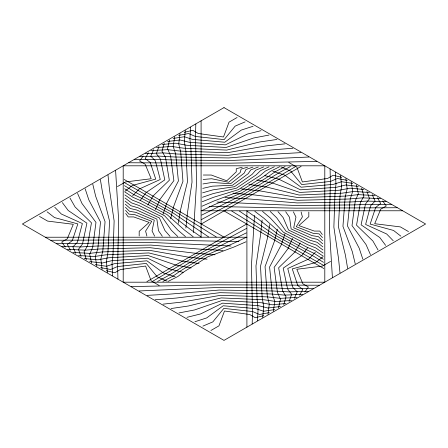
<?xml version="1.0" encoding="UTF-8"?>
<svg xmlns="http://www.w3.org/2000/svg" width="448" height="448" viewBox="0 0 448 448"><rect width="100%" height="100%" fill="white"/><g stroke="black" fill="none" stroke-linecap="round" stroke-linejoin="round"><path stroke-width="0.67" d="M195.821 124.034L195.502 136.629L196.554 182.493L193.486 232.624M252.179 323.966L252.498 311.371L251.446 265.507L254.514 215.376M190.551 127.238L189.913 139.065L190.921 148.898L192.018 182.118L187.348 213.718L185.881 228.021M257.449 320.762L258.087 308.935L257.079 299.102L255.982 265.882L260.652 234.282L262.119 219.979M185.282 130.435L184.324 141.501L185.836 150.595L187.482 181.742L180.471 210.19L178.276 223.418M262.718 317.565L263.676 306.499L262.164 297.405L260.518 266.258L267.529 237.81L269.724 224.582M180.012 133.638L178.73 143.937L180.746 152.298L182.946 181.367L173.6 206.657L170.666 218.814M267.988 314.362L269.27 304.063L267.254 295.702L265.054 266.633L274.4 241.343L277.334 229.186M174.748 136.836L173.141 146.373L175.661 153.994L178.41 180.992L166.729 203.129L163.061 214.211M273.252 311.164L274.859 301.627L272.339 294.006L269.59 267.008L281.271 244.871L284.939 233.789M169.478 140.039L167.552 148.809L170.576 155.697L173.874 180.617L159.852 199.595L155.456 209.608M278.522 307.961L280.448 299.191L277.424 292.303L274.126 267.383L288.148 248.405L292.544 238.392M164.209 143.237L161.963 151.245L165.491 157.394L169.338 180.242L152.981 196.067L147.851 205.005M283.791 304.763L286.037 296.755L282.509 290.606L278.662 267.758L295.019 251.933L300.149 242.995M158.939 146.44L156.374 153.681L160.406 159.09L164.802 179.866L146.11 192.534L140.246 200.402M289.061 301.56L291.626 294.319L287.594 288.91L283.198 268.134L301.89 255.466L307.754 247.598M153.67 149.643L150.78 156.117L155.316 160.793L160.266 179.491L139.238 189L132.636 195.804M294.33 298.357L297.22 291.883L292.684 287.207L287.734 268.509L308.762 259L315.364 252.196M148.4 152.841L145.191 158.553L150.231 162.49L155.73 179.116L132.362 185.472L125.031 191.201M299.6 295.159L302.809 289.447L297.769 285.51L292.27 268.884L315.638 262.528L322.969 256.799M143.13 156.044L139.602 160.989L145.146 164.192L151.194 178.741L125.49 181.938L117.426 186.598M304.87 291.956L308.398 287.011L302.854 283.808L296.806 269.259L322.51 266.062L330.574 261.402M237.104 117.499L229.04 122.158L223.496 136.998L198.296 133.504L192.752 130.306L184.184 132.339M201.32 224L301.106 166.387M146.894 281.613L246.68 224M210.896 330.501L218.96 325.842L224.504 311.002L249.704 314.496L255.248 317.694L263.816 315.661M295.758 166.466L246.002 195.614L201.505 219.548M152.242 281.534L201.998 252.386L246.495 228.452M290.405 166.544L279.944 172.217L244.076 194.13L201.684 215.096M157.595 281.456L168.056 275.783L203.924 253.87L246.316 232.904M285.051 166.622L275.089 171.825L268.038 176.758L242.155 192.646L214.295 204.725L201.863 210.644M162.949 281.378L172.911 276.175L179.962 271.242L205.845 255.354L233.705 243.275L246.137 237.356M279.698 166.701L270.234 171.433L264.062 176.148L240.229 191.167L213.92 201.012L202.048 206.192M168.302 281.299L177.766 276.567L183.938 271.852L207.771 256.833L234.08 246.988L245.952 241.808M274.35 166.779L265.378 171.041L260.092 175.538L238.308 189.683L213.545 197.299L202.227 201.74M268.996 166.858L260.523 170.649L256.116 174.922L236.382 188.199L213.17 193.592L202.412 197.288M245.078 121.89L235.155 126.123L224.146 139.614L195.35 136.438L188.535 133.532L178.64 135.386M202.922 326.11L212.845 321.877L223.854 308.386L252.65 311.562L259.465 314.468L269.36 312.614M263.642 166.936L255.668 170.262L252.146 174.311L234.461 186.721L212.8 189.879L202.591 192.836M258.289 167.014L250.813 169.87L248.17 173.701L232.534 185.237L212.425 186.166L202.77 188.384M252.941 167.098L245.958 169.478L244.194 173.085L230.614 183.753L212.05 182.454L202.955 183.932M253.047 126.286L241.27 130.094L224.795 142.234L192.41 139.378L184.313 136.758L173.096 138.426M194.953 321.714L206.73 317.906L223.205 305.766L255.59 308.622L263.687 311.242L274.904 309.574M247.587 167.177L241.102 169.086L240.223 172.474L228.693 182.274L211.674 178.741L203.134 179.48M261.022 130.676L247.391 134.058L225.445 144.855L189.465 142.313L180.096 139.983L167.552 141.467M186.978 317.324L200.609 313.942L222.555 303.145L258.535 305.687L267.904 308.017L280.448 306.533M242.234 167.255L236.247 168.694L236.247 171.864L226.766 180.79L211.299 175.028L203.319 175.028M268.996 135.066L253.506 138.029L226.094 147.47L186.525 145.247L175.874 143.214L162.008 144.508M179.004 312.934L194.494 309.971L221.906 300.53L261.475 302.753L272.126 304.786L285.992 303.492M276.965 139.457L259.622 141.994L226.744 150.091L183.579 148.187L171.657 146.44L156.464 147.549M171.035 308.543L188.378 306.006L221.256 297.909L264.421 299.813L276.343 301.56L291.536 300.451M284.939 143.847L265.737 145.964L227.394 152.712L180.639 151.122L167.434 149.666L150.92 150.595M163.061 304.153L182.263 302.036L220.606 295.288L267.361 296.878L280.566 298.334L297.08 297.405M292.908 148.238L271.852 149.934L228.049 155.327L177.694 154.056L163.218 152.897L145.376 153.636M155.092 299.762L176.148 298.066L219.951 292.673L270.306 293.944L284.782 295.103L302.624 294.364M300.882 152.628L277.967 153.899L228.698 157.948L174.754 156.996L159.001 156.122L139.832 156.677M147.118 295.372L170.033 294.101L219.302 290.052L273.246 291.004L288.999 291.878L308.168 291.323M308.857 157.024L229.348 160.563L171.808 159.93L154.778 159.348L134.288 159.718M139.143 290.976L218.652 287.437L276.192 288.07L293.222 288.652L313.712 288.282M316.826 161.414L229.998 163.184L128.744 162.764M131.174 286.586L218.002 284.816L319.256 285.236M201.09 210.773L402.69 210.773M45.31 237.227L246.91 237.227M397.146 207.732L295.893 208.152L209.065 206.382M50.854 240.268L152.107 239.848L238.935 241.618M391.602 204.691L371.112 204.322L354.082 204.898L296.542 205.537L217.034 201.992M56.398 243.309L76.888 243.678L93.918 243.102L151.458 242.463L230.966 246.008M386.058 201.645L366.89 201.09L351.137 201.964L297.192 202.916L247.923 198.867L225.008 197.602M61.942 246.355L81.11 246.91L96.863 246.036L150.808 245.084L200.077 249.133L222.992 250.398M380.514 198.604L362.673 197.865L348.197 199.03L297.847 200.301L254.038 194.902L232.982 193.211M67.486 249.396L85.327 250.135L99.803 248.97L150.153 247.699L193.962 253.098L215.018 254.789M374.97 195.563L358.456 194.639L345.251 196.09L298.497 197.68L260.154 190.932L240.951 188.815M73.03 252.437L89.544 253.361L102.749 251.91L149.503 250.32L187.846 257.068L207.049 259.185M369.426 192.522L354.234 191.408L342.311 193.155L299.146 195.059L266.269 186.967L248.926 184.425M78.574 255.478L93.766 256.592L105.689 254.845L148.854 252.941L181.731 261.033L199.074 263.575M363.882 189.482L350.017 188.182L339.366 190.221L299.796 192.444L272.384 182.997L256.9 180.034M84.118 258.518L97.983 259.818L108.634 257.779L148.204 255.556L175.616 265.003L191.1 267.966M358.338 186.435L345.794 184.957L336.426 187.281L300.446 189.823L278.505 179.032L264.869 175.644M89.662 261.565L102.206 263.043L111.574 260.719L147.554 258.177L169.495 268.968L183.131 272.356M352.794 183.394L341.578 181.726L333.48 184.346L301.095 187.202L284.62 175.062L272.843 171.254M95.206 264.606L106.422 266.274L114.52 263.654L146.905 260.798L163.38 272.938L175.157 276.746M347.25 180.354L337.361 178.5L330.54 181.412L301.745 184.587L290.735 171.097L280.812 166.863M100.75 267.646L110.639 269.5L117.46 266.588L146.255 263.413L157.265 276.903L167.188 281.137M341.706 177.313L333.138 175.274L327.594 178.472L302.394 181.966L296.85 167.126L288.786 162.473M106.294 270.687L114.862 272.726L120.406 269.528L145.606 266.034L151.15 280.874L159.214 285.527M408.464 231.566L400.4 226.912L374.696 223.709L380.744 209.16L386.288 205.957L382.76 201.012M224 210.907L323.786 268.52M124.214 179.48L224 237.093M39.536 216.434L47.6 221.088L73.304 224.291L67.256 238.84L61.712 242.043L65.24 246.988M323.652 265.429L273.168 236.701L231.711 211.014M124.348 182.571L174.832 211.299L216.289 236.986M323.512 262.338L313.69 256.301L275.738 235.592L239.422 211.114M124.488 185.662L134.31 191.699L172.262 212.408L208.578 236.886M323.378 259.246L314.367 253.495L305.822 249.424L278.303 234.483L257.387 218.394L247.134 211.221M124.622 188.754L133.633 194.505L142.178 198.576L169.697 213.517L190.613 229.606L200.866 236.779M323.243 256.155L315.045 250.69L306.88 247.134L280.874 233.369L263.816 218.182L254.845 211.327M124.757 191.845L132.955 197.31L141.12 200.866L167.126 214.631L184.184 229.818L193.155 236.673M323.109 253.07L315.722 247.89L307.944 244.838L283.438 232.26L270.245 217.963L262.556 211.428M124.891 194.93L132.278 200.11L140.056 203.162L164.562 215.74L177.755 230.037L185.444 236.572M322.969 249.978L316.406 245.084L309.002 242.542L286.003 231.151L276.674 217.75L270.267 211.534M125.031 198.022L131.594 202.916L138.998 205.458L161.997 216.849L171.326 230.25L177.733 236.466M400.859 236.169L393.529 230.44L370.16 224.084L375.659 207.463L380.699 203.521L377.49 197.814M47.141 211.831L54.471 217.56L77.84 223.916L72.341 240.537L67.301 244.479L70.51 250.186M322.834 246.887L317.083 242.284L310.066 240.246L288.574 230.037L283.102 217.532L277.978 211.641M125.166 201.113L130.917 205.716L137.934 207.754L159.426 217.963L164.898 230.468L170.022 236.359M322.7 243.796L317.761 239.478L311.125 237.955L291.138 228.928L289.531 217.314L285.684 211.747M125.3 204.204L130.239 208.522L136.875 210.045L156.862 219.072L158.469 230.686L162.316 236.253M322.56 240.705L318.438 236.678L312.183 235.659L293.709 227.819L295.96 217.101L293.395 211.848M125.44 207.295L129.562 211.322L135.817 212.341L154.291 220.181L152.04 230.899L154.605 236.152M393.254 240.772L386.652 233.974L365.624 224.459L370.574 205.761L375.11 201.085L372.221 194.611M54.746 207.228L61.348 214.026L82.376 223.541L77.426 242.239L72.89 246.915L75.779 253.389M322.426 237.619L319.116 233.873L313.247 233.363L296.274 226.71L302.389 216.882L301.106 211.954M125.574 210.381L128.884 214.127L134.753 214.637L151.726 221.29L145.611 231.118L146.894 236.046M385.644 245.375L379.781 237.502L361.088 224.834L365.484 204.064L369.516 198.649L366.951 191.408M62.356 202.625L68.219 210.498L86.912 223.166L82.516 243.936L78.484 249.351L81.049 256.592M322.291 234.528L319.794 231.073L314.306 231.073L298.838 225.596L308.818 216.67L308.818 212.061M125.709 213.472L128.206 216.927L133.694 216.927L149.162 222.404L139.182 231.33L139.182 235.939M378.039 249.978L372.91 241.035L356.552 225.21L360.399 202.362L363.927 196.213L361.682 188.21M69.961 198.022L75.09 206.965L91.448 222.79L87.601 245.638L84.073 251.787L86.318 259.79M370.434 254.582L366.038 244.563L352.016 225.585L355.314 200.665L358.338 193.782L356.412 185.007M77.566 193.418L81.962 203.437L95.984 222.415L92.686 247.335L89.662 254.218L91.588 262.993M362.83 259.185L359.162 248.097L347.48 225.96L350.23 198.962L352.75 191.346L351.148 181.81M85.17 188.815L88.838 199.903L100.52 222.04L97.77 249.038L95.25 256.654L96.852 266.19M355.225 263.782L352.29 251.63L342.944 226.335L345.145 197.266L347.161 188.91L345.878 178.606M92.775 184.218L95.71 196.37L105.056 221.665L102.855 250.734L100.839 259.09L102.122 269.394M347.62 268.386L345.419 255.158L338.408 226.71L340.06 195.569L341.572 186.474L340.609 175.409M100.38 179.614L102.581 192.842L109.592 221.29L107.94 252.431L106.428 261.526L107.391 272.591M340.01 272.989L338.548 258.692L333.872 227.086L334.97 193.866L335.978 184.038L335.339 172.206M107.99 175.011L109.452 189.308L114.128 220.914L113.03 254.134L112.022 263.962L112.661 275.794M332.405 277.592L329.336 227.461L330.389 181.602L330.07 169.002M115.595 170.408L118.664 220.539L117.611 266.398L117.93 278.998M246.91 210.773L246.91 327.169M201.09 120.831L201.09 237.227M224 107.61L22.4 224L224 340.39L425.6 224L224 107.61M324.8 165.805L123.2 165.805L123.2 282.195L324.8 282.195L324.8 165.805"/></g></svg>
